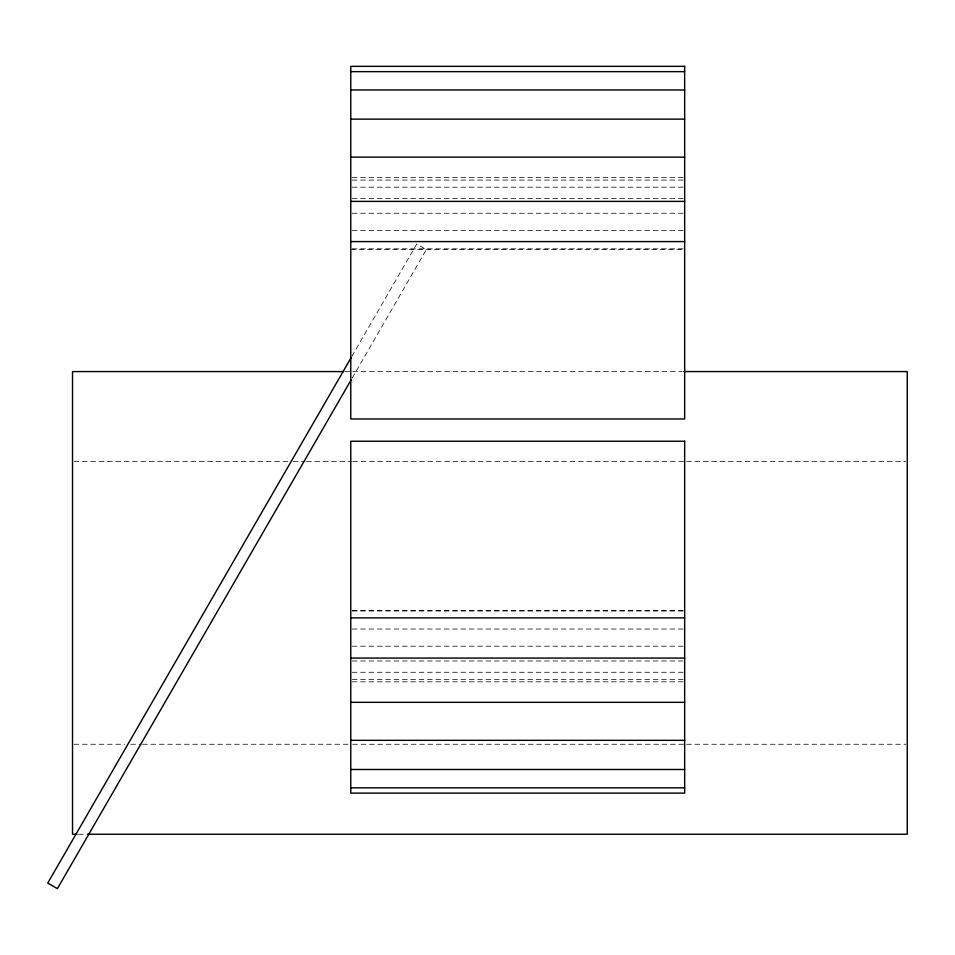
<?xml version="1.0" encoding="UTF-8"?>
<svg xmlns="http://www.w3.org/2000/svg" width="955" height="955" viewBox="0 0 955 955"><rect width="100%" height="100%" fill="white"/><g stroke="black" fill="none" stroke-linecap="round" stroke-linejoin="round"><path stroke-width="0.72" stroke-dasharray="4.78 3.58" d="M351.846 356.37L416.69 244.05L426.336 249.613L351.798 378.717M352.264 177.654L683.171 177.654M352.264 180.077L684.663 180.077M352.264 187.192L683.171 187.192M352.264 198.509L684.663 198.509M352.264 213.263L683.171 213.263M352.264 230.442L683.171 230.442M352.264 248.873L683.171 248.873M350.772 249.303L683.171 249.303M345.304 371.579L351.273 371.579M352.765 371.579L682.18 371.579M74.024 461.563L291.645 461.563M293.137 461.563L305.063 461.563M306.555 461.563L351.273 461.563M352.765 461.563L685.153 461.563M686.645 461.563L905.758 461.563M352.264 610.591L683.171 610.591M352.264 611.021L683.171 611.021M352.264 629.023L683.171 629.023M352.264 646.201L684.663 646.201M352.264 660.956L684.663 660.956M352.264 672.272L684.663 672.272M352.264 679.387L684.663 679.387M352.264 681.822L683.171 681.822M74.024 744.255L124.699 744.255M130.668 744.255L141.101 744.255M142.593 744.255L351.273 744.255M352.765 744.255L685.153 744.255M686.645 744.255L905.758 744.255M78.501 834.24L85.95 834.24"/><path stroke-width="1.43" d="M351.106 357.659L47.75 883.077L57.384 888.651L351.058 380.006M350.772 71.649L684.663 71.649M350.772 89.973L684.663 89.973M350.772 119.136L684.663 119.136M350.772 157.133L684.663 157.133M350.772 201.386L684.663 201.386M350.772 241.579L684.663 241.579M343.812 371.579L72.532 371.579L72.532 834.24L77.009 834.24M683.661 371.579L907.25 371.579L907.25 834.24L87.442 834.24M350.772 617.885L684.663 617.885M350.772 658.079L684.663 658.079M350.772 702.331L684.663 702.331M350.772 740.328L684.663 740.328M350.772 769.491L684.663 769.491M350.772 787.827L684.663 787.827M684.663 66.349L350.772 66.349L350.772 418.97L684.663 418.97L684.663 66.349M684.663 441.234L350.772 441.234L350.772 793.116L684.663 793.116L684.663 441.234"/></g></svg>
